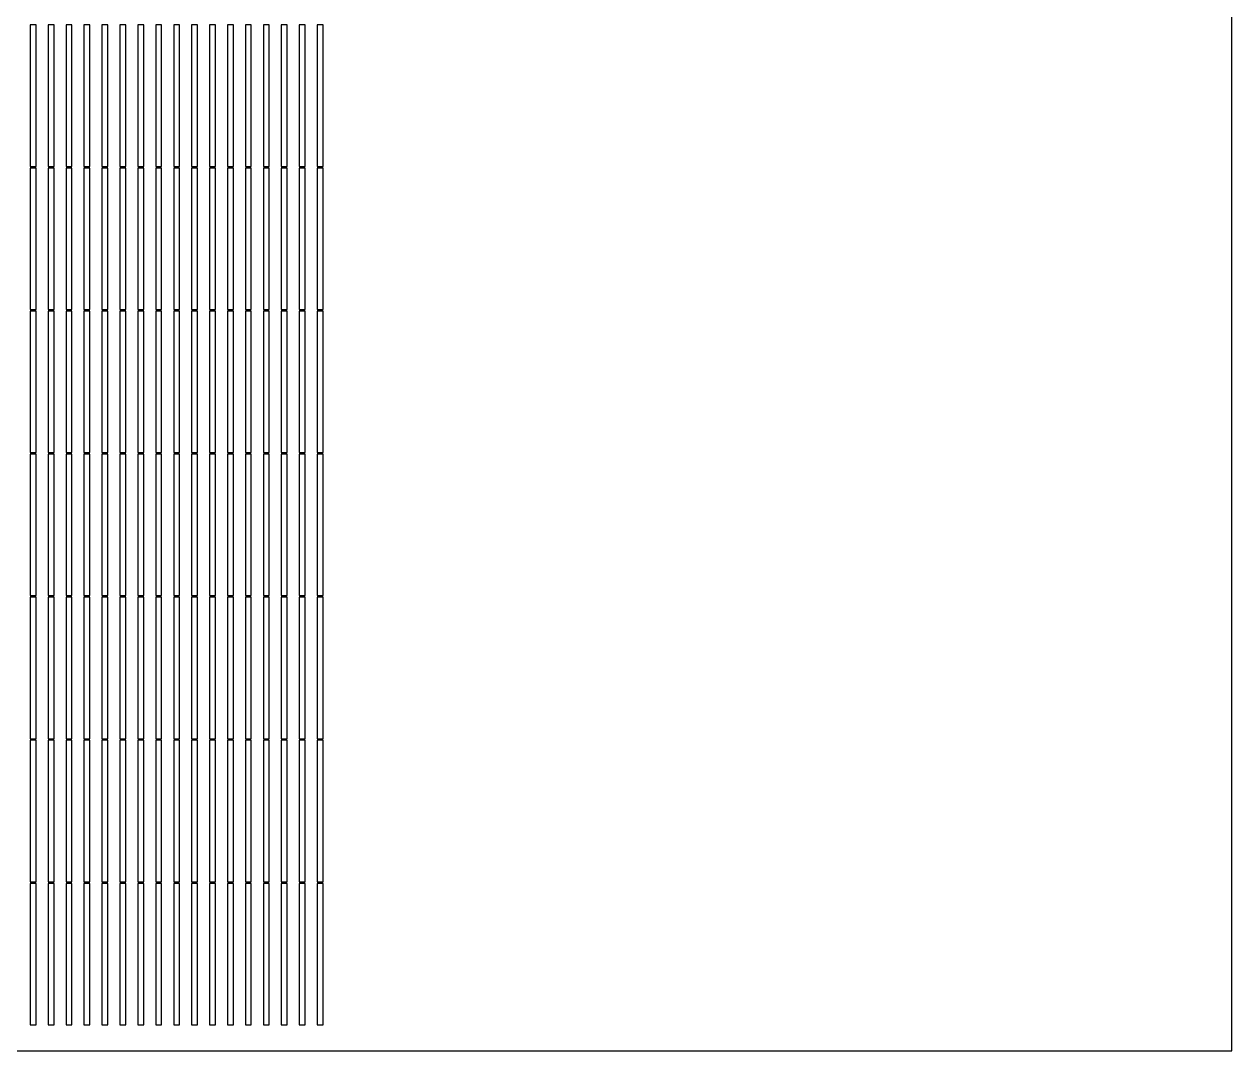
# Model space of a CAD drawing. Header units: metres. Extents: x 570524 to 572472, y 4163279 to 4164690.
# Drawn here: x 571974.7 to 572439.4, y 4163279 to 4163674 of the extents above; entities that cross this region are included whole.
import ezdxf

# ---------------------------------------------------------------- set-up
doc = ezdxf.new("R2010")
doc.units = ezdxf.units.M

msp = doc.modelspace()

# ---------------------------------------------------------------- linework, layer by layer
at = {"layer": 'BOUNDARY'}
for p, q in [((572439.442, 4163279.036), (572439.442, 4164647.038)), ((570524.239, 4163279.036), (572439.442, 4163279.036))]:
    msp.add_line(p, q, dxfattribs=at)
at = {"layer": 'PV_TABLE'}
for p, q in [((571979.249, 4163673.655), (571976.971, 4163673.655)), ((571976.971, 4163673.655), (571976.971, 4163619.225)), ((571979.249, 4163619.225), (571979.249, 4163673.655)), ((571986.149, 4163673.655), (571983.871, 4163673.655)), ((571983.871, 4163673.655), (571983.871, 4163619.225)), ((571986.149, 4163619.225), (571986.149, 4163673.655)), ((571993.059, 4163673.655), (571990.781, 4163673.655)), ((571990.781, 4163673.655), (571990.781, 4163619.225)), ((571993.059, 4163619.225), (571993.059, 4163673.655)), ((571999.959, 4163673.655), (571997.681, 4163673.655)), ((571997.681, 4163673.655), (571997.681, 4163619.225)), ((571999.959, 4163619.225), (571999.959, 4163673.655)), ((572006.859, 4163673.655), (572004.581, 4163673.655)), ((572004.581, 4163673.655), (572004.581, 4163619.225)), ((572006.859, 4163619.225), (572006.859, 4163673.655)), ((572013.769, 4163673.655), (572011.491, 4163673.655)), ((572011.491, 4163673.655), (572011.491, 4163619.225)), ((572013.769, 4163619.225), (572013.769, 4163673.655)), ((572020.669, 4163673.655), (572018.391, 4163673.655)), ((572018.391, 4163673.655), (572018.391, 4163619.225)), ((572020.669, 4163619.225), (572020.669, 4163673.655)), ((572027.569, 4163673.655), (572025.291, 4163673.655)), ((572025.291, 4163673.655), (572025.291, 4163619.225)), ((572027.569, 4163619.225), (572027.569, 4163673.655)), ((572034.479, 4163673.655), (572032.201, 4163673.655)), ((572032.201, 4163673.655), (572032.201, 4163619.225)), ((572034.479, 4163619.225), (572034.479, 4163673.655)), ((572041.379, 4163673.655), (572039.101, 4163673.655)), ((572039.101, 4163673.655), (572039.101, 4163619.225)), ((572041.379, 4163619.225), (572041.379, 4163673.655)), ((572048.279, 4163673.655), (572046.001, 4163673.655)), ((572046.001, 4163673.655), (572046.001, 4163619.225)), ((572048.279, 4163619.225), (572048.279, 4163673.655)), ((572055.179, 4163673.655), (572052.901, 4163673.655)), ((572052.901, 4163673.655), (572052.901, 4163619.225)), ((572055.179, 4163619.225), (572055.179, 4163673.655)), ((572062.089, 4163673.655), (572059.811, 4163673.655)), ((572059.811, 4163673.655), (572059.811, 4163619.225)), ((572062.089, 4163619.225), (572062.089, 4163673.655)), ((572068.989, 4163673.655), (572066.711, 4163673.655)), ((572066.711, 4163673.655), (572066.711, 4163619.225)), ((572068.989, 4163619.225), (572068.989, 4163673.655)), ((572075.889, 4163673.655), (572073.611, 4163673.655)), ((572073.611, 4163673.655), (572073.611, 4163619.225)), ((572075.889, 4163619.225), (572075.889, 4163673.655)), ((572082.799, 4163673.655), (572080.521, 4163673.655)), ((572080.521, 4163673.655), (572080.521, 4163619.225)), ((572082.799, 4163619.225), (572082.799, 4163673.655)), ((572089.699, 4163673.655), (572087.421, 4163673.655)), ((572087.421, 4163673.655), (572087.421, 4163619.225)), ((572089.699, 4163619.225), (572089.699, 4163673.655)), ((571976.971, 4163619.225), (571979.249, 4163619.225)), ((571979.249, 4163618.625), (571976.971, 4163618.625)), ((571976.971, 4163618.625), (571976.971, 4163564.195)), ((571979.249, 4163564.195), (571979.249, 4163618.625)), ((571983.871, 4163619.225), (571986.149, 4163619.225)), ((571986.149, 4163618.625), (571983.871, 4163618.625)), ((571983.871, 4163618.625), (571983.871, 4163564.195)), ((571986.149, 4163564.195), (571986.149, 4163618.625)), ((571990.781, 4163619.225), (571993.059, 4163619.225)), ((571993.059, 4163618.625), (571990.781, 4163618.625)), ((571990.781, 4163618.625), (571990.781, 4163564.195)), ((571993.059, 4163564.195), (571993.059, 4163618.625)), ((571997.681, 4163619.225), (571999.959, 4163619.225)), ((571999.959, 4163618.625), (571997.681, 4163618.625)), ((571997.681, 4163618.625), (571997.681, 4163564.195)), ((571999.959, 4163564.195), (571999.959, 4163618.625)), ((572004.581, 4163619.225), (572006.859, 4163619.225)), ((572006.859, 4163618.625), (572004.581, 4163618.625)), ((572004.581, 4163618.625), (572004.581, 4163564.195)), ((572006.859, 4163564.195), (572006.859, 4163618.625)), ((572011.491, 4163619.225), (572013.769, 4163619.225)), ((572013.769, 4163618.625), (572011.491, 4163618.625)), ((572011.491, 4163618.625), (572011.491, 4163564.195)), ((572013.769, 4163564.195), (572013.769, 4163618.625)), ((572018.391, 4163619.225), (572020.669, 4163619.225)), ((572020.669, 4163618.625), (572018.391, 4163618.625)), ((572018.391, 4163618.625), (572018.391, 4163564.195)), ((572020.669, 4163564.195), (572020.669, 4163618.625)), ((572025.291, 4163619.225), (572027.569, 4163619.225)), ((572027.569, 4163618.625), (572025.291, 4163618.625)), ((572025.291, 4163618.625), (572025.291, 4163564.195)), ((572027.569, 4163564.195), (572027.569, 4163618.625)), ((572032.201, 4163619.225), (572034.479, 4163619.225)), ((572034.479, 4163618.625), (572032.201, 4163618.625)), ((572032.201, 4163618.625), (572032.201, 4163564.195)), ((572034.479, 4163564.195), (572034.479, 4163618.625)), ((572039.101, 4163619.225), (572041.379, 4163619.225)), ((572041.379, 4163618.625), (572039.101, 4163618.625)), ((572039.101, 4163618.625), (572039.101, 4163564.195)), ((572041.379, 4163564.195), (572041.379, 4163618.625)), ((572046.001, 4163619.225), (572048.279, 4163619.225)), ((572048.279, 4163618.625), (572046.001, 4163618.625)), ((572046.001, 4163618.625), (572046.001, 4163564.195)), ((572048.279, 4163564.195), (572048.279, 4163618.625)), ((572052.901, 4163619.225), (572055.179, 4163619.225)), ((572055.179, 4163618.625), (572052.901, 4163618.625)), ((572052.901, 4163618.625), (572052.901, 4163564.195)), ((572055.179, 4163564.195), (572055.179, 4163618.625)), ((572059.811, 4163619.225), (572062.089, 4163619.225)), ((572062.089, 4163618.625), (572059.811, 4163618.625)), ((572059.811, 4163618.625), (572059.811, 4163564.195)), ((572062.089, 4163564.195), (572062.089, 4163618.625)), ((572066.711, 4163619.225), (572068.989, 4163619.225)), ((572068.989, 4163618.625), (572066.711, 4163618.625)), ((572066.711, 4163618.625), (572066.711, 4163564.195)), ((572068.989, 4163564.195), (572068.989, 4163618.625)), ((572073.611, 4163619.225), (572075.889, 4163619.225)), ((572075.889, 4163618.625), (572073.611, 4163618.625)), ((572073.611, 4163618.625), (572073.611, 4163564.195)), ((572075.889, 4163564.195), (572075.889, 4163618.625)), ((572080.521, 4163619.225), (572082.799, 4163619.225)), ((572082.799, 4163618.625), (572080.521, 4163618.625)), ((572080.521, 4163618.625), (572080.521, 4163564.195)), ((572082.799, 4163564.195), (572082.799, 4163618.625)), ((572087.421, 4163619.225), (572089.699, 4163619.225)), ((572089.699, 4163618.625), (572087.421, 4163618.625)), ((572087.421, 4163618.625), (572087.421, 4163564.195)), ((572089.699, 4163564.195), (572089.699, 4163618.625)), ((571976.971, 4163564.195), (571979.249, 4163564.195)), ((571983.871, 4163564.195), (571986.149, 4163564.195)), ((571990.781, 4163564.195), (571993.059, 4163564.195)), ((571997.681, 4163564.195), (571999.959, 4163564.195)), ((572004.581, 4163564.195), (572006.859, 4163564.195)), ((572011.491, 4163564.195), (572013.769, 4163564.195)), ((572018.391, 4163564.195), (572020.669, 4163564.195)), ((572025.291, 4163564.195), (572027.569, 4163564.195)), ((572032.201, 4163564.195), (572034.479, 4163564.195)), ((572039.101, 4163564.195), (572041.379, 4163564.195)), ((572046.001, 4163564.195), (572048.279, 4163564.195)), ((572052.901, 4163564.195), (572055.179, 4163564.195)), ((572059.811, 4163564.195), (572062.089, 4163564.195)), ((572066.711, 4163564.195), (572068.989, 4163564.195)), ((572073.611, 4163564.195), (572075.889, 4163564.195)), ((572080.521, 4163564.195), (572082.799, 4163564.195)), ((572087.421, 4163564.195), (572089.699, 4163564.195)), ((571979.249, 4163563.595), (571976.971, 4163563.595)), ((571976.971, 4163563.595), (571976.971, 4163509.165)), ((571979.249, 4163509.165), (571979.249, 4163563.595)), ((571986.149, 4163563.595), (571983.871, 4163563.595)), ((571983.871, 4163563.595), (571983.871, 4163509.165)), ((571986.149, 4163509.165), (571986.149, 4163563.595)), ((571993.059, 4163563.595), (571990.781, 4163563.595)), ((571990.781, 4163563.595), (571990.781, 4163509.165)), ((571993.059, 4163509.165), (571993.059, 4163563.595)), ((571999.959, 4163563.595), (571997.681, 4163563.595)), ((571997.681, 4163563.595), (571997.681, 4163509.165)), ((571999.959, 4163509.165), (571999.959, 4163563.595)), ((572006.859, 4163563.595), (572004.581, 4163563.595)), ((572004.581, 4163563.595), (572004.581, 4163509.165)), ((572006.859, 4163509.165), (572006.859, 4163563.595)), ((572013.769, 4163563.595), (572011.491, 4163563.595)), ((572011.491, 4163563.595), (572011.491, 4163509.165)), ((572013.769, 4163509.165), (572013.769, 4163563.595)), ((572020.669, 4163563.595), (572018.391, 4163563.595)), ((572018.391, 4163563.595), (572018.391, 4163509.165)), ((572020.669, 4163509.165), (572020.669, 4163563.595)), ((572027.569, 4163563.595), (572025.291, 4163563.595)), ((572025.291, 4163563.595), (572025.291, 4163509.165)), ((572027.569, 4163509.165), (572027.569, 4163563.595)), ((572034.479, 4163563.595), (572032.201, 4163563.595)), ((572032.201, 4163563.595), (572032.201, 4163509.165)), ((572034.479, 4163509.165), (572034.479, 4163563.595)), ((572041.379, 4163563.595), (572039.101, 4163563.595)), ((572039.101, 4163563.595), (572039.101, 4163509.165)), ((572041.379, 4163509.165), (572041.379, 4163563.595)), ((572048.279, 4163563.595), (572046.001, 4163563.595)), ((572046.001, 4163563.595), (572046.001, 4163509.165)), ((572048.279, 4163509.165), (572048.279, 4163563.595)), ((572055.179, 4163563.595), (572052.901, 4163563.595)), ((572052.901, 4163563.595), (572052.901, 4163509.165)), ((572055.179, 4163509.165), (572055.179, 4163563.595)), ((572062.089, 4163563.595), (572059.811, 4163563.595)), ((572059.811, 4163563.595), (572059.811, 4163509.165)), ((572062.089, 4163509.165), (572062.089, 4163563.595)), ((572068.989, 4163563.595), (572066.711, 4163563.595)), ((572066.711, 4163563.595), (572066.711, 4163509.165)), ((572068.989, 4163509.165), (572068.989, 4163563.595)), ((572075.889, 4163563.595), (572073.611, 4163563.595)), ((572073.611, 4163563.595), (572073.611, 4163509.165)), ((572075.889, 4163509.165), (572075.889, 4163563.595)), ((572082.799, 4163563.595), (572080.521, 4163563.595)), ((572080.521, 4163563.595), (572080.521, 4163509.165)), ((572082.799, 4163509.165), (572082.799, 4163563.595)), ((572089.699, 4163563.595), (572087.421, 4163563.595)), ((572087.421, 4163563.595), (572087.421, 4163509.165)), ((572089.699, 4163509.165), (572089.699, 4163563.595)), ((571976.971, 4163509.165), (571979.249, 4163509.165)), ((571979.249, 4163508.565), (571976.971, 4163508.565)), ((571976.971, 4163508.565), (571976.971, 4163454.135)), ((571979.249, 4163454.135), (571979.249, 4163508.565)), ((571983.871, 4163509.165), (571986.149, 4163509.165)), ((571986.149, 4163508.565), (571983.871, 4163508.565)), ((571983.871, 4163508.565), (571983.871, 4163454.135)), ((571986.149, 4163454.135), (571986.149, 4163508.565)), ((571990.781, 4163509.165), (571993.059, 4163509.165)), ((571993.059, 4163508.565), (571990.781, 4163508.565)), ((571990.781, 4163508.565), (571990.781, 4163454.135)), ((571993.059, 4163454.135), (571993.059, 4163508.565)), ((571997.681, 4163509.165), (571999.959, 4163509.165)), ((571999.959, 4163508.565), (571997.681, 4163508.565)), ((571997.681, 4163508.565), (571997.681, 4163454.135)), ((571999.959, 4163454.135), (571999.959, 4163508.565)), ((572004.581, 4163509.165), (572006.859, 4163509.165)), ((572006.859, 4163508.565), (572004.581, 4163508.565)), ((572004.581, 4163508.565), (572004.581, 4163454.135)), ((572006.859, 4163454.135), (572006.859, 4163508.565)), ((572011.491, 4163509.165), (572013.769, 4163509.165)), ((572013.769, 4163508.565), (572011.491, 4163508.565)), ((572011.491, 4163508.565), (572011.491, 4163454.135)), ((572013.769, 4163454.135), (572013.769, 4163508.565)), ((572018.391, 4163509.165), (572020.669, 4163509.165)), ((572020.669, 4163508.565), (572018.391, 4163508.565)), ((572018.391, 4163508.565), (572018.391, 4163454.135)), ((572020.669, 4163454.135), (572020.669, 4163508.565)), ((572025.291, 4163509.165), (572027.569, 4163509.165)), ((572027.569, 4163508.565), (572025.291, 4163508.565)), ((572025.291, 4163508.565), (572025.291, 4163454.135)), ((572027.569, 4163454.135), (572027.569, 4163508.565)), ((572032.201, 4163509.165), (572034.479, 4163509.165)), ((572034.479, 4163508.565), (572032.201, 4163508.565)), ((572032.201, 4163508.565), (572032.201, 4163454.135)), ((572034.479, 4163454.135), (572034.479, 4163508.565)), ((572039.101, 4163509.165), (572041.379, 4163509.165)), ((572041.379, 4163508.565), (572039.101, 4163508.565)), ((572039.101, 4163508.565), (572039.101, 4163454.135)), ((572041.379, 4163454.135), (572041.379, 4163508.565)), ((572046.001, 4163509.165), (572048.279, 4163509.165)), ((572048.279, 4163508.565), (572046.001, 4163508.565)), ((572046.001, 4163508.565), (572046.001, 4163454.135)), ((572048.279, 4163454.135), (572048.279, 4163508.565)), ((572052.901, 4163509.165), (572055.179, 4163509.165)), ((572055.179, 4163508.565), (572052.901, 4163508.565)), ((572052.901, 4163508.565), (572052.901, 4163454.135)), ((572055.179, 4163454.135), (572055.179, 4163508.565)), ((572059.811, 4163509.165), (572062.089, 4163509.165)), ((572062.089, 4163508.565), (572059.811, 4163508.565)), ((572059.811, 4163508.565), (572059.811, 4163454.135)), ((572062.089, 4163454.135), (572062.089, 4163508.565)), ((572066.711, 4163509.165), (572068.989, 4163509.165)), ((572068.989, 4163508.565), (572066.711, 4163508.565)), ((572066.711, 4163508.565), (572066.711, 4163454.135)), ((572068.989, 4163454.135), (572068.989, 4163508.565)), ((572073.611, 4163509.165), (572075.889, 4163509.165)), ((572075.889, 4163508.565), (572073.611, 4163508.565)), ((572073.611, 4163508.565), (572073.611, 4163454.135)), ((572075.889, 4163454.135), (572075.889, 4163508.565)), ((572080.521, 4163509.165), (572082.799, 4163509.165)), ((572082.799, 4163508.565), (572080.521, 4163508.565)), ((572080.521, 4163508.565), (572080.521, 4163454.135)), ((572082.799, 4163454.135), (572082.799, 4163508.565)), ((572087.421, 4163509.165), (572089.699, 4163509.165)), ((572089.699, 4163508.565), (572087.421, 4163508.565)), ((572087.421, 4163508.565), (572087.421, 4163454.135)), ((572089.699, 4163454.135), (572089.699, 4163508.565)), ((571976.971, 4163454.135), (571979.249, 4163454.135)), ((571979.249, 4163453.535), (571976.971, 4163453.535)), ((571976.971, 4163453.535), (571976.971, 4163399.105)), ((571979.249, 4163399.105), (571979.249, 4163453.535)), ((571983.871, 4163454.135), (571986.149, 4163454.135)), ((571986.149, 4163453.535), (571983.871, 4163453.535)), ((571983.871, 4163453.535), (571983.871, 4163399.105)), ((571986.149, 4163399.105), (571986.149, 4163453.535)), ((571990.781, 4163454.135), (571993.059, 4163454.135)), ((571993.059, 4163453.535), (571990.781, 4163453.535)), ((571990.781, 4163453.535), (571990.781, 4163399.105)), ((571993.059, 4163399.105), (571993.059, 4163453.535)), ((571997.681, 4163454.135), (571999.959, 4163454.135)), ((571999.959, 4163453.535), (571997.681, 4163453.535)), ((571997.681, 4163453.535), (571997.681, 4163399.105)), ((571999.959, 4163399.105), (571999.959, 4163453.535)), ((572004.581, 4163454.135), (572006.859, 4163454.135)), ((572006.859, 4163453.535), (572004.581, 4163453.535)), ((572004.581, 4163453.535), (572004.581, 4163399.105)), ((572006.859, 4163399.105), (572006.859, 4163453.535)), ((572011.491, 4163454.135), (572013.769, 4163454.135)), ((572013.769, 4163453.535), (572011.491, 4163453.535)), ((572011.491, 4163453.535), (572011.491, 4163399.105)), ((572013.769, 4163399.105), (572013.769, 4163453.535)), ((572018.391, 4163454.135), (572020.669, 4163454.135)), ((572020.669, 4163453.535), (572018.391, 4163453.535)), ((572018.391, 4163453.535), (572018.391, 4163399.105)), ((572020.669, 4163399.105), (572020.669, 4163453.535)), ((572025.291, 4163454.135), (572027.569, 4163454.135)), ((572027.569, 4163453.535), (572025.291, 4163453.535)), ((572025.291, 4163453.535), (572025.291, 4163399.105)), ((572027.569, 4163399.105), (572027.569, 4163453.535)), ((572032.201, 4163454.135), (572034.479, 4163454.135)), ((572034.479, 4163453.535), (572032.201, 4163453.535)), ((572032.201, 4163453.535), (572032.201, 4163399.105)), ((572034.479, 4163399.105), (572034.479, 4163453.535)), ((572039.101, 4163454.135), (572041.379, 4163454.135)), ((572041.379, 4163453.535), (572039.101, 4163453.535)), ((572039.101, 4163453.535), (572039.101, 4163399.105)), ((572041.379, 4163399.105), (572041.379, 4163453.535)), ((572046.001, 4163454.135), (572048.279, 4163454.135)), ((572048.279, 4163453.535), (572046.001, 4163453.535)), ((572046.001, 4163453.535), (572046.001, 4163399.105)), ((572048.279, 4163399.105), (572048.279, 4163453.535)), ((572052.901, 4163454.135), (572055.179, 4163454.135)), ((572055.179, 4163453.535), (572052.901, 4163453.535)), ((572052.901, 4163453.535), (572052.901, 4163399.105)), ((572055.179, 4163399.105), (572055.179, 4163453.535)), ((572059.811, 4163454.135), (572062.089, 4163454.135)), ((572062.089, 4163453.535), (572059.811, 4163453.535)), ((572059.811, 4163453.535), (572059.811, 4163399.105)), ((572062.089, 4163399.105), (572062.089, 4163453.535)), ((572066.711, 4163454.135), (572068.989, 4163454.135)), ((572068.989, 4163453.535), (572066.711, 4163453.535)), ((572066.711, 4163453.535), (572066.711, 4163399.105)), ((572068.989, 4163399.105), (572068.989, 4163453.535)), ((572073.611, 4163454.135), (572075.889, 4163454.135)), ((572075.889, 4163453.535), (572073.611, 4163453.535)), ((572073.611, 4163453.535), (572073.611, 4163399.105)), ((572075.889, 4163399.105), (572075.889, 4163453.535)), ((572080.521, 4163454.135), (572082.799, 4163454.135)), ((572082.799, 4163453.535), (572080.521, 4163453.535)), ((572080.521, 4163453.535), (572080.521, 4163399.105)), ((572082.799, 4163399.105), (572082.799, 4163453.535)), ((572087.421, 4163454.135), (572089.699, 4163454.135)), ((572089.699, 4163453.535), (572087.421, 4163453.535)), ((572087.421, 4163453.535), (572087.421, 4163399.105)), ((572089.699, 4163399.105), (572089.699, 4163453.535)), ((571976.971, 4163399.105), (571979.249, 4163399.105)), ((571979.249, 4163398.495), (571976.971, 4163398.495)), ((571976.971, 4163398.495), (571976.971, 4163344.065)), ((571979.249, 4163344.065), (571979.249, 4163398.495)), ((571983.871, 4163399.105), (571986.149, 4163399.105)), ((571986.149, 4163398.495), (571983.871, 4163398.495)), ((571983.871, 4163398.495), (571983.871, 4163344.065)), ((571986.149, 4163344.065), (571986.149, 4163398.495)), ((571990.781, 4163399.105), (571993.059, 4163399.105)), ((571993.059, 4163398.495), (571990.781, 4163398.495)), ((571990.781, 4163398.495), (571990.781, 4163344.065)), ((571993.059, 4163344.065), (571993.059, 4163398.495)), ((571997.681, 4163399.105), (571999.959, 4163399.105)), ((571999.959, 4163398.495), (571997.681, 4163398.495)), ((571997.681, 4163398.495), (571997.681, 4163344.065)), ((571999.959, 4163344.065), (571999.959, 4163398.495)), ((572004.581, 4163399.105), (572006.859, 4163399.105)), ((572006.859, 4163398.495), (572004.581, 4163398.495)), ((572004.581, 4163398.495), (572004.581, 4163344.065)), ((572006.859, 4163344.065), (572006.859, 4163398.495)), ((572011.491, 4163399.105), (572013.769, 4163399.105)), ((572013.769, 4163398.495), (572011.491, 4163398.495)), ((572011.491, 4163398.495), (572011.491, 4163344.065)), ((572013.769, 4163344.065), (572013.769, 4163398.495)), ((572018.391, 4163399.105), (572020.669, 4163399.105)), ((572020.669, 4163398.495), (572018.391, 4163398.495)), ((572018.391, 4163398.495), (572018.391, 4163344.065)), ((572020.669, 4163344.065), (572020.669, 4163398.495)), ((572025.291, 4163399.105), (572027.569, 4163399.105)), ((572027.569, 4163398.495), (572025.291, 4163398.495)), ((572025.291, 4163398.495), (572025.291, 4163344.065)), ((572027.569, 4163344.065), (572027.569, 4163398.495)), ((572032.201, 4163399.105), (572034.479, 4163399.105)), ((572034.479, 4163398.495), (572032.201, 4163398.495)), ((572032.201, 4163398.495), (572032.201, 4163344.065)), ((572034.479, 4163344.065), (572034.479, 4163398.495)), ((572039.101, 4163399.105), (572041.379, 4163399.105)), ((572041.379, 4163398.495), (572039.101, 4163398.495)), ((572039.101, 4163398.495), (572039.101, 4163344.065)), ((572041.379, 4163344.065), (572041.379, 4163398.495)), ((572046.001, 4163399.105), (572048.279, 4163399.105)), ((572048.279, 4163398.495), (572046.001, 4163398.495)), ((572046.001, 4163398.495), (572046.001, 4163344.065)), ((572048.279, 4163344.065), (572048.279, 4163398.495)), ((572052.901, 4163399.105), (572055.179, 4163399.105)), ((572055.179, 4163398.495), (572052.901, 4163398.495)), ((572052.901, 4163398.495), (572052.901, 4163344.065)), ((572055.179, 4163344.065), (572055.179, 4163398.495)), ((572059.811, 4163399.105), (572062.089, 4163399.105)), ((572062.089, 4163398.495), (572059.811, 4163398.495)), ((572059.811, 4163398.495), (572059.811, 4163344.065)), ((572062.089, 4163344.065), (572062.089, 4163398.495)), ((572066.711, 4163399.105), (572068.989, 4163399.105)), ((572068.989, 4163398.495), (572066.711, 4163398.495)), ((572066.711, 4163398.495), (572066.711, 4163344.065)), ((572068.989, 4163344.065), (572068.989, 4163398.495)), ((572073.611, 4163399.105), (572075.889, 4163399.105)), ((572075.889, 4163398.495), (572073.611, 4163398.495)), ((572073.611, 4163398.495), (572073.611, 4163344.065)), ((572075.889, 4163344.065), (572075.889, 4163398.495)), ((572080.521, 4163399.105), (572082.799, 4163399.105)), ((572082.799, 4163398.495), (572080.521, 4163398.495)), ((572080.521, 4163398.495), (572080.521, 4163344.065)), ((572082.799, 4163344.065), (572082.799, 4163398.495)), ((572087.421, 4163399.105), (572089.699, 4163399.105)), ((572089.699, 4163398.495), (572087.421, 4163398.495)), ((572087.421, 4163398.495), (572087.421, 4163344.065)), ((572089.699, 4163344.065), (572089.699, 4163398.495)), ((571976.971, 4163344.065), (571979.249, 4163344.065)), ((571979.249, 4163343.465), (571976.971, 4163343.465)), ((571976.971, 4163343.465), (571976.971, 4163289.035)), ((571979.249, 4163289.035), (571979.249, 4163343.465)), ((571983.871, 4163344.065), (571986.149, 4163344.065)), ((571986.149, 4163343.465), (571983.871, 4163343.465)), ((571983.871, 4163343.465), (571983.871, 4163289.035)), ((571986.149, 4163289.035), (571986.149, 4163343.465)), ((571990.781, 4163344.065), (571993.059, 4163344.065)), ((571993.059, 4163343.465), (571990.781, 4163343.465)), ((571990.781, 4163343.465), (571990.781, 4163289.035)), ((571993.059, 4163289.035), (571993.059, 4163343.465)), ((571997.681, 4163344.065), (571999.959, 4163344.065)), ((571999.959, 4163343.465), (571997.681, 4163343.465)), ((571997.681, 4163343.465), (571997.681, 4163289.035)), ((571999.959, 4163289.035), (571999.959, 4163343.465)), ((572004.581, 4163344.065), (572006.859, 4163344.065)), ((572006.859, 4163343.465), (572004.581, 4163343.465)), ((572004.581, 4163343.465), (572004.581, 4163289.035)), ((572006.859, 4163289.035), (572006.859, 4163343.465)), ((572011.491, 4163344.065), (572013.769, 4163344.065)), ((572013.769, 4163343.465), (572011.491, 4163343.465)), ((572011.491, 4163343.465), (572011.491, 4163289.035)), ((572013.769, 4163289.035), (572013.769, 4163343.465)), ((572018.391, 4163344.065), (572020.669, 4163344.065)), ((572020.669, 4163343.465), (572018.391, 4163343.465)), ((572018.391, 4163343.465), (572018.391, 4163289.035)), ((572020.669, 4163289.035), (572020.669, 4163343.465)), ((572025.291, 4163344.065), (572027.569, 4163344.065)), ((572027.569, 4163343.465), (572025.291, 4163343.465)), ((572025.291, 4163343.465), (572025.291, 4163289.035)), ((572027.569, 4163289.035), (572027.569, 4163343.465)), ((572032.201, 4163344.065), (572034.479, 4163344.065)), ((572034.479, 4163343.465), (572032.201, 4163343.465)), ((572032.201, 4163343.465), (572032.201, 4163289.035)), ((572034.479, 4163289.035), (572034.479, 4163343.465)), ((572039.101, 4163344.065), (572041.379, 4163344.065)), ((572041.379, 4163343.465), (572039.101, 4163343.465)), ((572039.101, 4163343.465), (572039.101, 4163289.035)), ((572041.379, 4163289.035), (572041.379, 4163343.465)), ((572046.001, 4163344.065), (572048.279, 4163344.065)), ((572048.279, 4163343.465), (572046.001, 4163343.465)), ((572046.001, 4163343.465), (572046.001, 4163289.035)), ((572048.279, 4163289.035), (572048.279, 4163343.465)), ((572052.901, 4163344.065), (572055.179, 4163344.065)), ((572055.179, 4163343.465), (572052.901, 4163343.465)), ((572052.901, 4163343.465), (572052.901, 4163289.035)), ((572055.179, 4163289.035), (572055.179, 4163343.465)), ((572059.811, 4163344.065), (572062.089, 4163344.065)), ((572062.089, 4163343.465), (572059.811, 4163343.465)), ((572059.811, 4163343.465), (572059.811, 4163289.035)), ((572062.089, 4163289.035), (572062.089, 4163343.465)), ((572066.711, 4163344.065), (572068.989, 4163344.065)), ((572068.989, 4163343.465), (572066.711, 4163343.465)), ((572066.711, 4163343.465), (572066.711, 4163289.035)), ((572068.989, 4163289.035), (572068.989, 4163343.465)), ((572073.611, 4163344.065), (572075.889, 4163344.065)), ((572075.889, 4163343.465), (572073.611, 4163343.465)), ((572073.611, 4163343.465), (572073.611, 4163289.035)), ((572075.889, 4163289.035), (572075.889, 4163343.465)), ((572080.521, 4163344.065), (572082.799, 4163344.065)), ((572082.799, 4163343.465), (572080.521, 4163343.465)), ((572080.521, 4163343.465), (572080.521, 4163289.035)), ((572082.799, 4163289.035), (572082.799, 4163343.465)), ((572087.421, 4163344.065), (572089.699, 4163344.065)), ((572089.699, 4163343.465), (572087.421, 4163343.465)), ((572087.421, 4163343.465), (572087.421, 4163289.035)), ((572089.699, 4163289.035), (572089.699, 4163343.465)), ((571976.971, 4163289.035), (571979.249, 4163289.035)), ((571983.871, 4163289.035), (571986.149, 4163289.035)), ((571990.781, 4163289.035), (571993.059, 4163289.035)), ((571997.681, 4163289.035), (571999.959, 4163289.035)), ((572004.581, 4163289.035), (572006.859, 4163289.035)), ((572011.491, 4163289.035), (572013.769, 4163289.035)), ((572018.391, 4163289.035), (572020.669, 4163289.035)), ((572025.291, 4163289.035), (572027.569, 4163289.035)), ((572032.201, 4163289.035), (572034.479, 4163289.035)), ((572039.101, 4163289.035), (572041.379, 4163289.035)), ((572046.001, 4163289.035), (572048.279, 4163289.035)), ((572052.901, 4163289.035), (572055.179, 4163289.035)), ((572059.811, 4163289.035), (572062.089, 4163289.035)), ((572066.711, 4163289.035), (572068.989, 4163289.035)), ((572073.611, 4163289.035), (572075.889, 4163289.035)), ((572080.521, 4163289.035), (572082.799, 4163289.035)), ((572087.421, 4163289.035), (572089.699, 4163289.035))]:
    msp.add_line(p, q, dxfattribs=at)

doc.saveas('drawing.dxf')
